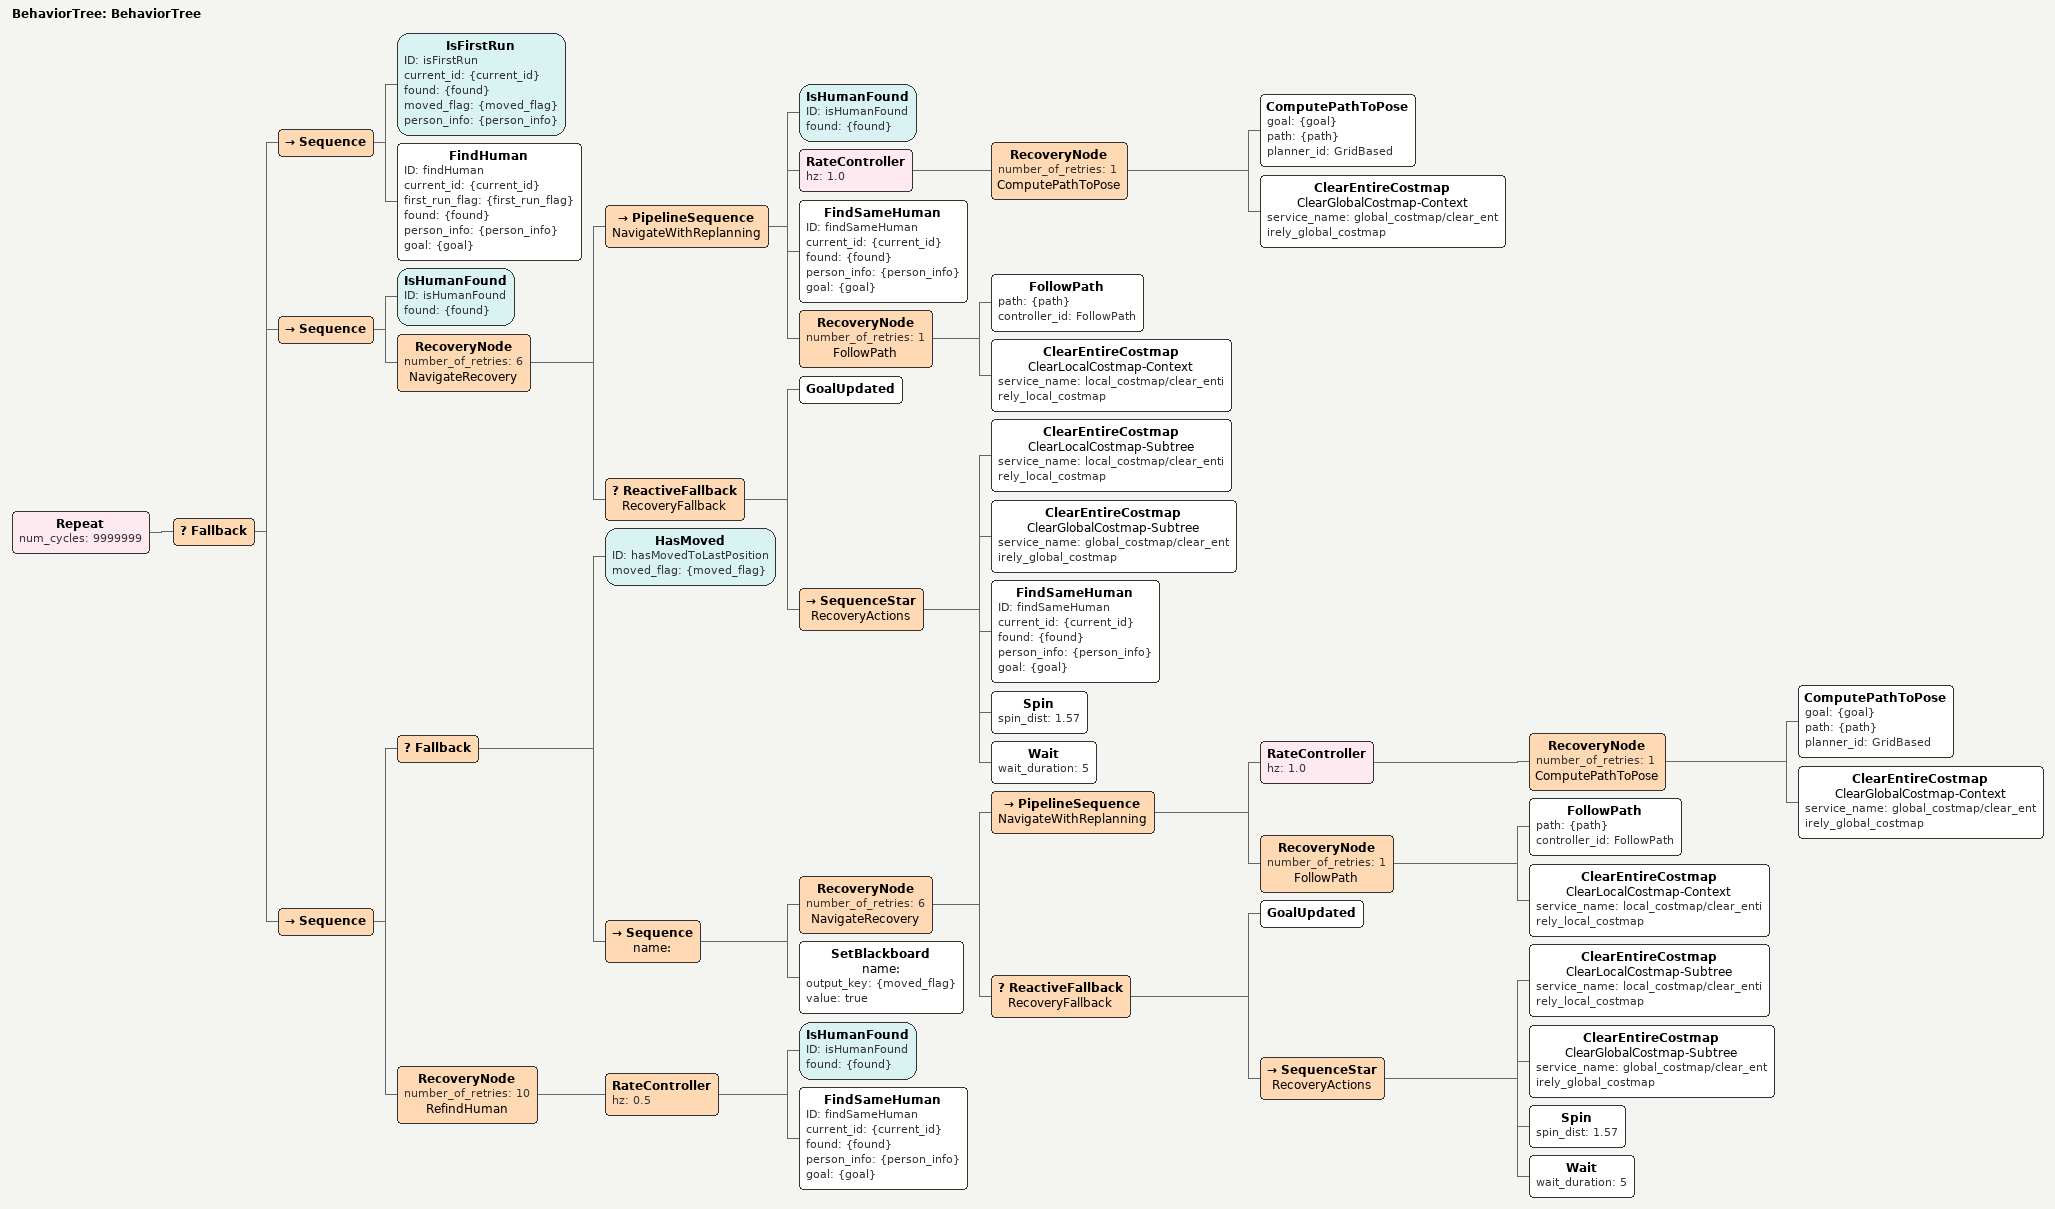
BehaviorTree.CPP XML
<?xml version="1.0"?>
<root main_tree_to_execute="BehaviorTree">
	<BehaviorTree ID="BehaviorTree">
		<Repeat num_cycles="9999999">
			<Fallback>
				<Sequence>
					<IsFirstRun ID="isFirstRun" current_id="{current_id}" found="{found}" moved_flag="{moved_flag}" person_info="{person_info}" />
					<FindHuman ID="findHuman" current_id="{current_id}" first_run_flag="{first_run_flag}" found="{found}" person_info="{person_info}" goal="{goal}"/>
				</Sequence>
				<Sequence>
					<IsHumanFound ID="isHumanFound" found="{found}"/>
					<RecoveryNode number_of_retries="6" name="NavigateRecovery">
						<PipelineSequence name="NavigateWithReplanning">
							<IsHumanFound ID="isHumanFound" found="{found}"/>
							<RateController hz="1.0">
								<RecoveryNode number_of_retries="1" name="ComputePathToPose">
									<ComputePathToPose goal="{goal}" path="{path}" planner_id="GridBased"/>
									<ClearEntireCostmap name="ClearGlobalCostmap-Context" service_name="global_costmap/clear_entirely_global_costmap"/>
								</RecoveryNode>
							</RateController>
							<FindSameHuman ID="findSameHuman" current_id="{current_id}" found="{found}" person_info="{person_info}" goal="{goal}"/>
							<RecoveryNode number_of_retries="1" name="FollowPath">
								<FollowPath path="{path}" controller_id="FollowPath"/>
								<ClearEntireCostmap name="ClearLocalCostmap-Context" service_name="local_costmap/clear_entirely_local_costmap"/>
							</RecoveryNode>
						</PipelineSequence>
						<ReactiveFallback name="RecoveryFallback">
							<GoalUpdated/>
							<SequenceStar name="RecoveryActions">
								<ClearEntireCostmap name="ClearLocalCostmap-Subtree" service_name="local_costmap/clear_entirely_local_costmap"/>
								<ClearEntireCostmap name="ClearGlobalCostmap-Subtree" service_name="global_costmap/clear_entirely_global_costmap"/>
								<FindSameHuman ID="findSameHuman" current_id="{current_id}" found="{found}" person_info="{person_info}" goal="{goal}"/>
								<Spin spin_dist="1.57"/>
								<Wait wait_duration="5"/>
							</SequenceStar>
						</ReactiveFallback>
					</RecoveryNode>
				</Sequence>
				<Sequence>
					<Fallback>
						<HasMoved ID="hasMovedToLastPosition" moved_flag="{moved_flag}"/>
						<Sequence name="">
							<RecoveryNode number_of_retries="6" name="NavigateRecovery">
								<PipelineSequence name="NavigateWithReplanning">
									<RateController hz="1.0">
										<RecoveryNode number_of_retries="1" name="ComputePathToPose">
											<ComputePathToPose goal="{goal}" path="{path}" planner_id="GridBased"/>
											<ClearEntireCostmap name="ClearGlobalCostmap-Context" service_name="global_costmap/clear_entirely_global_costmap"/>
										</RecoveryNode>
									</RateController>
									<RecoveryNode number_of_retries="1" name="FollowPath">
										<FollowPath path="{path}" controller_id="FollowPath"/>
										<ClearEntireCostmap name="ClearLocalCostmap-Context" service_name="local_costmap/clear_entirely_local_costmap"/>
									</RecoveryNode>
								</PipelineSequence>
								<ReactiveFallback name="RecoveryFallback">
									<GoalUpdated/>
									<SequenceStar name="RecoveryActions">
										<ClearEntireCostmap name="ClearLocalCostmap-Subtree" service_name="local_costmap/clear_entirely_local_costmap"/>
										<ClearEntireCostmap name="ClearGlobalCostmap-Subtree" service_name="global_costmap/clear_entirely_global_costmap"/>
										<Spin spin_dist="1.57"/>
										<Wait wait_duration="5"/>
									</SequenceStar>
								</ReactiveFallback>
							</RecoveryNode>
							<SetBlackboard name="" output_key="{moved_flag}" value="true"/>
						</Sequence>
					</Fallback>
					<RecoveryNode number_of_retries="10" name="RefindHuman">
						<RateController hz="0.5">
							<IsHumanFound ID="isHumanFound" found="{found}"/>
							<FindSameHuman ID="findSameHuman" current_id="{current_id}" found="{found}" person_info="{person_info}" goal="{goal}"/>
						</RateController>
					</RecoveryNode>
				</Sequence>
			</Fallback>
		</Repeat>
	</BehaviorTree>
</root>
